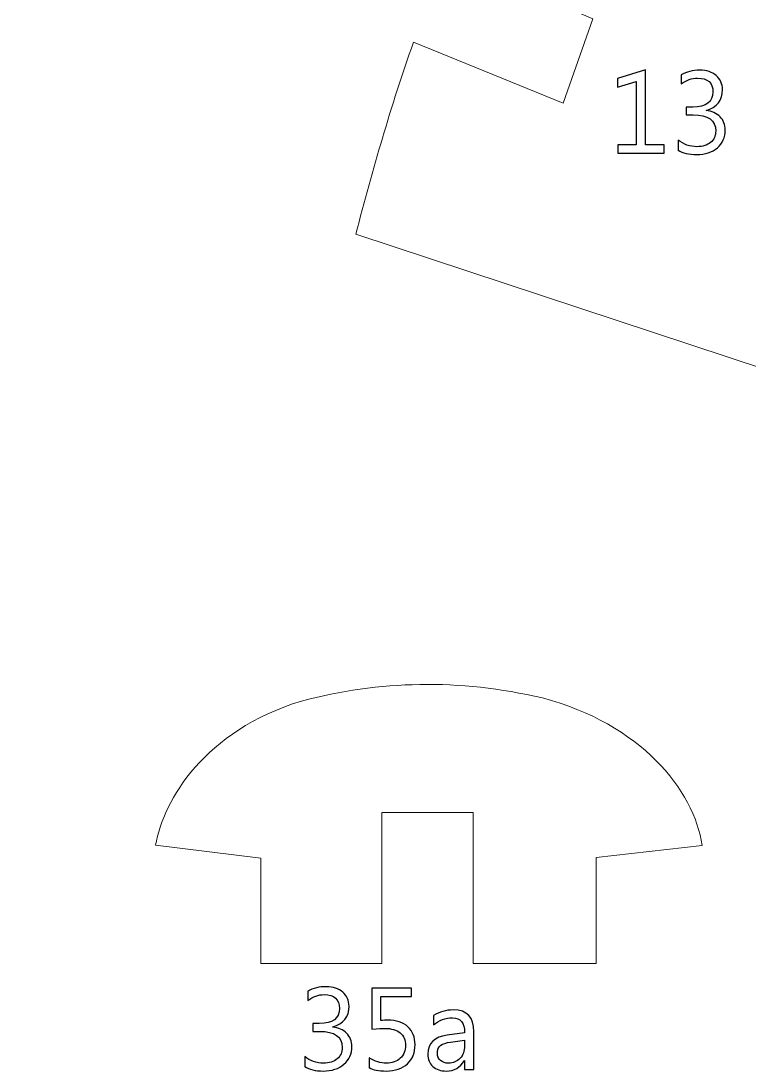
# Model space of a CAD drawing. Header units: centimetres. Extents: x -19.4 to 19.9, y -26.5 to 22.7.
# Drawn here: x -11.303 to -8.657, y -16.889 to -13.073 of the extents above; entities that cross this region are included whole.
import ezdxf

# ---------------------------------------------------------------- set-up
doc = ezdxf.new("R2010")
doc.units = ezdxf.units.CM
doc.header["$MEASUREMENT"] = 0
doc.layers.add('Camada 1', color=7, linetype='Continuous')

msp = doc.modelspace()

# ---------------------------------------------------------------- linework, layer by layer
at = {"layer": 'Camada 1', "color": 7, "lineweight": 9}
for points, knots in [([(-6.76683, -11.38278), (-6.74871, -11.4697), (-6.72295, -11.52728), (-6.67687, -11.64164), (-6.67687, -11.64164), (-6.57445, -11.94024), (-6.51593, -12.1125), (-6.83295, -12.22936), (-6.83295, -12.22936), (-6.99585, -12.2767), (-7.13297, -12.32834), (-7.24879, -12.38358), (-7.24879, -12.38358), (-7.82757, -12.62274), (-7.85527, -13.48484), (-7.63347, -14.06444), (-7.63347, -14.06444), (-7.47421, -14.32374), (-7.70117, -14.63668), (-7.91789, -14.5641), (-7.91789, -14.5641), (-7.91789, -14.5641), (-10.08633, -13.84716), (-10.08633, -13.84716), (-10.08633, -13.84716), (-10.02393, -13.61204), (-9.96019, -13.38448), (-9.87633, -13.1494), (-9.87633, -13.1494), (-9.87633, -13.1494), (-9.33239, -13.37182), (-9.33239, -13.37182), (-9.33239, -13.37182), (-9.33239, -13.37182), (-9.22481, -13.0654), (-9.22481, -13.0654), (-9.22481, -13.0654), (-9.22481, -13.0654), (-9.76633, -12.83164), (-9.76633, -12.83164), (-9.76633, -12.83164), (-9.64873, -12.57712), (-9.54787, -12.33492), (-9.41765, -12.09314), (-9.41765, -12.09314), (-9.41765, -12.09314), (-8.85809, -12.40204), (-8.85809, -12.40204), (-8.85809, -12.40204), (-8.85809, -12.40204), (-8.69055, -12.12446), (-8.69055, -12.12446), (-8.69055, -12.12446), (-8.69055, -12.12446), (-9.24659, -11.80396), (-9.24659, -11.80396), (-9.24659, -11.80396), (-9.11901, -11.58828), (-8.99819, -11.4043), (-8.86359, -11.20852), (-8.86359, -11.20852), (-8.86359, -11.20852), (-8.34777, -11.54894), (-8.34777, -11.54894), (-8.34777, -11.54894), (-8.34777, -11.54894), (-8.17145, -11.28124), (-8.17145, -11.28124), (-8.17145, -11.28124), (-8.17145, -11.28124), (-8.65591, -10.9527), (-8.65591, -10.9527), (-8.65591, -10.9527), (-8.51197, -10.75264), (-8.37829, -10.5387), (-8.24583, -10.334), (-8.24583, -10.334), (-8.24583, -10.334), (-7.71707, -10.65832), (-7.71707, -10.65832), (-7.71707, -10.65832), (-7.71707, -10.65832), (-7.57381, -10.37686), (-7.57381, -10.37686), (-7.57381, -10.37686), (-7.57381, -10.37686), (-8.09615, -10.03456), (-8.09615, -10.03456), (-8.09615, -10.03456), (-7.59241, -9.0435), (-8.27941, -8.2905), (-9.04069, -8.12904), (-9.04069, -8.12904), (-10.66691, -7.8021), (-12.06541, -7.94906), (-13.56203, -8.7614), (-13.56203, -8.7614), (-14.57819, -9.28674), (-15.58061, -9.91446), (-16.57491, -10.54602), (-16.57491, -10.54602), (-17.18455, -10.87594), (-17.60471, -11.19962), (-18.30145, -11.43736), (-18.30145, -11.43736), (-18.51791, -11.50392), (-18.64075, -11.5434), (-18.72211, -11.50068), (-18.72211, -11.50068), (-19.04599, -10.97724), (-19.24217, -10.20448), (-19.20103, -8.4666), (-19.20103, -8.4666), (-19.09115, -6.9704), (-18.98011, -6.23318), (-18.64917, -5.71282), (-18.64917, -5.71282), (-18.12843, -5.41954), (-16.42983, -5.4732), (-14.17279, -5.69644), (-14.17279, -5.69644), (-12.59713, -5.8132), (-10.94901, -6.11576), (-9.20945, -6.08744), (-9.20945, -6.08744), (-8.42445, -6.06216), (-7.82795, -5.0482), (-7.06097, -3.88938), (-7.06097, -3.88938), (-6.64491, -3.95778), (-6.30525, -3.89046), (-6.08249, -3.7006), (-6.08249, -3.7006), (-5.86699, -3.49026), (-5.74617, -3.24138), (-5.75059, -2.94712), (-5.75059, -2.94712), (-5.75149, -2.86314), (-5.69279, -2.8323), (-5.59957, -2.86608), (-5.59957, -2.86608), (-4.47221, -3.0973), (-3.40305, -3.22804), (-2.41895, -3.22062), (-2.41895, -3.22062), (-2.41895, -3.22062), (-1.77003, -3.23234), (-1.77003, -3.23234), (-1.77003, -3.23234), (-0.87447, -3.24906), (-0.32399, -3.41642), (-0.18121, -3.97342), (-0.18121, -3.97342), (-0.14813, -4.13554), (-0.15543, -5.22904), (-0.15387, -5.43948), (-0.15387, -5.43948), (-0.15387, -5.43948), (-0.15743, -7.64222), (-0.15743, -7.64222), (-0.15743, -7.64222), (-0.15743, -7.64222), (-2.20267, -7.645), (-2.20267, -7.645), (-2.20267, -7.645), (-2.20267, -7.645), (-2.19953, -7.97034), (-2.19953, -7.97034), (-2.19953, -7.97034), (-2.19953, -7.97034), (-0.15701, -7.97596), (-0.15701, -7.97596), (-0.15701, -7.97596), (-0.15701, -7.97596), (-0.16645, -10.71776), (-0.16645, -10.71776), (-0.16645, -10.71776), (-0.16645, -10.71776), (-0.75615, -10.77694), (-0.75615, -10.77694), (-0.75615, -10.77694), (-0.75615, -10.77694), (-1.04291, -9.16998), (-1.04291, -9.16998), (-1.04291, -9.16998), (-1.04291, -9.16998), (-2.87295, -9.44022), (-2.87295, -9.44022), (-2.87295, -9.44022), (-2.87295, -9.44022), (-2.57195, -10.98864), (-2.57195, -10.98864), (-2.57195, -10.98864), (-2.57195, -10.98864), (-3.53409, -11.08754), (-3.53409, -11.08754), (-3.53409, -11.08754), (-3.53855, -10.7036), (-3.58297, -10.33826), (-3.67875, -10.00016), (-3.67875, -10.00016), (-3.80783, -9.55308), (-3.96665, -9.2158), (-4.20319, -9.13908), (-4.20319, -9.13908), (-4.20319, -9.13908), (-6.13297, -9.13932), (-6.13297, -9.13932), (-6.13297, -9.13932), (-6.27051, -9.14652), (-6.33229, -9.3669), (-6.28679, -9.711), (-6.28679, -9.711), (-6.25047, -10.08376), (-5.99101, -10.392), (-5.85165, -10.7826), (-5.85165, -10.7826), (-5.75939, -11.04118), (-5.78273, -11.09112), (-5.98721, -11.08974), (-5.98721, -11.08974), (-5.98721, -11.08974), (-6.62533, -11.08666), (-6.62533, -11.08666), (-6.62533, -11.08666), (-6.71087, -11.11392), (-6.78947, -11.22472), (-6.76683, -11.38278)], [0, 0, 0, 0, 0.0172414, 0.0172414, 0.0172414, 0.0172414, 0.0344828, 0.0344828, 0.0344828, 0.0344828, 0.0517241, 0.0517241, 0.0517241, 0.0517241, 0.0689655, 0.0689655, 0.0689655, 0.0689655, 0.0862069, 0.0862069, 0.0862069, 0.0862069, 0.1034483, 0.1034483, 0.1034483, 0.1034483, 0.1206897, 0.1206897, 0.1206897, 0.1206897, 0.137931, 0.137931, 0.137931, 0.137931, 0.1551724, 0.1551724, 0.1551724, 0.1551724, 0.1724138, 0.1724138, 0.1724138, 0.1724138, 0.1896552, 0.1896552, 0.1896552, 0.1896552, 0.2068966, 0.2068966, 0.2068966, 0.2068966, 0.2241379, 0.2241379, 0.2241379, 0.2241379, 0.2413793, 0.2413793, 0.2413793, 0.2413793, 0.2586207, 0.2586207, 0.2586207, 0.2586207, 0.2758621, 0.2758621, 0.2758621, 0.2758621, 0.2931034, 0.2931034, 0.2931034, 0.2931034, 0.3103448, 0.3103448, 0.3103448, 0.3103448, 0.3275862, 0.3275862, 0.3275862, 0.3275862, 0.3448276, 0.3448276, 0.3448276, 0.3448276, 0.362069, 0.362069, 0.362069, 0.362069, 0.3793103, 0.3793103, 0.3793103, 0.3793103, 0.3965517, 0.3965517, 0.3965517, 0.3965517, 0.4137931, 0.4137931, 0.4137931, 0.4137931, 0.4310345, 0.4310345, 0.4310345, 0.4310345, 0.4482759, 0.4482759, 0.4482759, 0.4482759, 0.4655172, 0.4655172, 0.4655172, 0.4655172, 0.4827586, 0.4827586, 0.4827586, 0.4827586, 0.5, 0.5, 0.5, 0.5, 0.5172414, 0.5172414, 0.5172414, 0.5172414, 0.5344828, 0.5344828, 0.5344828, 0.5344828, 0.5517241, 0.5517241, 0.5517241, 0.5517241, 0.5689655, 0.5689655, 0.5689655, 0.5689655, 0.5862069, 0.5862069, 0.5862069, 0.5862069, 0.6034483, 0.6034483, 0.6034483, 0.6034483, 0.6206897, 0.6206897, 0.6206897, 0.6206897, 0.637931, 0.637931, 0.637931, 0.637931, 0.6551724, 0.6551724, 0.6551724, 0.6551724, 0.6724138, 0.6724138, 0.6724138, 0.6724138, 0.6896552, 0.6896552, 0.6896552, 0.6896552, 0.7068966, 0.7068966, 0.7068966, 0.7068966, 0.7241379, 0.7241379, 0.7241379, 0.7241379, 0.7413793, 0.7413793, 0.7413793, 0.7413793, 0.7586207, 0.7586207, 0.7586207, 0.7586207, 0.7758621, 0.7758621, 0.7758621, 0.7758621, 0.7931034, 0.7931034, 0.7931034, 0.7931034, 0.8103448, 0.8103448, 0.8103448, 0.8103448, 0.8275862, 0.8275862, 0.8275862, 0.8275862, 0.8448276, 0.8448276, 0.8448276, 0.8448276, 0.862069, 0.862069, 0.862069, 0.862069, 0.8793103, 0.8793103, 0.8793103, 0.8793103, 0.8965517, 0.8965517, 0.8965517, 0.8965517, 0.9137931, 0.9137931, 0.9137931, 0.9137931, 0.9310345, 0.9310345, 0.9310345, 0.9310345, 0.9482759, 0.9482759, 0.9482759, 0.9482759, 0.9655172, 0.9655172, 0.9655172, 0.9655172, 1, 1, 1, 1]), ([(-9.99183, -15.94948), (-9.99183, -15.94948), (-9.65939, -15.94948), (-9.65939, -15.94948), (-9.65939, -15.94948), (-9.65939, -15.94948), (-9.65961, -16.4989), (-9.65961, -16.4989), (-9.65961, -16.4989), (-9.65961, -16.4989), (-9.2129, -16.49878), (-9.2129, -16.49878), (-9.2129, -16.49878), (-9.2129, -16.49878), (-9.2126, -16.11337), (-9.2126, -16.11337), (-9.2126, -16.11337), (-9.2126, -16.11337), (-8.82779, -16.06985), (-8.82779, -16.06985), (-8.82779, -16.06985), (-8.85568, -15.86717), (-9.05256, -15.62686), (-9.40807, -15.53335), (-9.40807, -15.53335), (-9.71154, -15.46249), (-10.00086, -15.47027), (-10.28328, -15.5447), (-10.28328, -15.5447), (-10.63735, -15.65344), (-10.78367, -15.90289), (-10.81379, -16.06833), (-10.81379, -16.06833), (-10.81379, -16.06833), (-10.43137, -16.11547), (-10.43137, -16.11547), (-10.43137, -16.11547), (-10.43137, -16.11547), (-10.43131, -16.49812), (-10.43131, -16.49812), (-10.43131, -16.49812), (-10.43131, -16.49812), (-9.99179, -16.49886), (-9.99179, -16.49886), (-9.99179, -16.49886), (-9.99179, -16.49886), (-9.99183, -15.94948), (-9.99183, -15.94948)], [0, 0, 0, 0, 0.0769231, 0.0769231, 0.0769231, 0.0769231, 0.1538462, 0.1538462, 0.1538462, 0.1538462, 0.2307692, 0.2307692, 0.2307692, 0.2307692, 0.3076923, 0.3076923, 0.3076923, 0.3076923, 0.3846154, 0.3846154, 0.3846154, 0.3846154, 0.4615385, 0.4615385, 0.4615385, 0.4615385, 0.5384615, 0.5384615, 0.5384615, 0.5384615, 0.6153846, 0.6153846, 0.6153846, 0.6153846, 0.6923077, 0.6923077, 0.6923077, 0.6923077, 0.7692308, 0.7692308, 0.7692308, 0.7692308, 0.8461538, 0.8461538, 0.8461538, 0.8461538, 1, 1, 1, 1])]:
    msp.add_open_spline(points, degree=3, knots=knots, dxfattribs=at)
at = {"layer": 'Camada 1', "color": 7}
for points, knots in [([(-8.96592, -13.5532), (-8.96592, -13.5532), (-9.13356, -13.5532), (-9.13356, -13.5532), (-9.13356, -13.5532), (-9.13356, -13.5532), (-9.13356, -13.52357), (-9.13356, -13.52357), (-9.13356, -13.52357), (-9.13356, -13.52357), (-9.06668, -13.52357), (-9.06668, -13.52357), (-9.06668, -13.52357), (-9.06668, -13.52357), (-9.06668, -13.29313), (-9.06668, -13.29313), (-9.06668, -13.29313), (-9.06668, -13.29313), (-9.13526, -13.31359), (-9.13526, -13.31359), (-9.13526, -13.31359), (-9.13526, -13.31359), (-9.13526, -13.28142), (-9.13526, -13.28142), (-9.13526, -13.28142), (-9.13526, -13.28142), (-9.03281, -13.25009), (-9.03281, -13.25009), (-9.03281, -13.25009), (-9.03281, -13.25009), (-9.03281, -13.52357), (-9.03281, -13.52357), (-9.03281, -13.52357), (-9.03281, -13.52357), (-8.96592, -13.52357), (-8.96592, -13.52357), (-8.96592, -13.52357), (-8.96592, -13.52357), (-8.96592, -13.5532), (-8.96592, -13.5532)], [0, 0, 0, 0, 0.0909091, 0.0909091, 0.0909091, 0.0909091, 0.1818182, 0.1818182, 0.1818182, 0.1818182, 0.2727273, 0.2727273, 0.2727273, 0.2727273, 0.3636364, 0.3636364, 0.3636364, 0.3636364, 0.4545455, 0.4545455, 0.4545455, 0.4545455, 0.5454545, 0.5454545, 0.5454545, 0.5454545, 0.6363636, 0.6363636, 0.6363636, 0.6363636, 0.7272727, 0.7272727, 0.7272727, 0.7272727, 0.8181818, 0.8181818, 0.8181818, 0.8181818, 1, 1, 1, 1]), ([(-8.9147, -13.54219), (-8.9147, -13.54219), (-8.9147, -13.50579), (-8.9147, -13.50579), (-8.9147, -13.50579), (-8.89445, -13.52187), (-8.87152, -13.52992), (-8.84604, -13.52992), (-8.84604, -13.52992), (-8.8253, -13.52992), (-8.80879, -13.52477), (-8.79644, -13.51439), (-8.79644, -13.51439), (-8.7841, -13.50402), (-8.77796, -13.49005), (-8.77796, -13.47255), (-8.77796, -13.47255), (-8.77796, -13.43375), (-8.80547, -13.41434), (-8.86044, -13.41434), (-8.86044, -13.41434), (-8.86044, -13.41434), (-8.88506, -13.41434), (-8.88506, -13.41434), (-8.88506, -13.41434), (-8.88506, -13.41434), (-8.88506, -13.38556), (-8.88506, -13.38556), (-8.88506, -13.38556), (-8.88506, -13.38556), (-8.86164, -13.38556), (-8.86164, -13.38556), (-8.86164, -13.38556), (-8.8126, -13.38556), (-8.78812, -13.36735), (-8.78812, -13.33102), (-8.78812, -13.33102), (-8.78812, -13.29736), (-8.80682, -13.28057), (-8.84421, -13.28057), (-8.84421, -13.28057), (-8.86509, -13.28057), (-8.88478, -13.28762), (-8.90327, -13.30174), (-8.90327, -13.30174), (-8.90327, -13.30174), (-8.90327, -13.26872), (-8.90327, -13.26872), (-8.90327, -13.26872), (-8.88422, -13.25743), (-8.86171, -13.25178), (-8.83581, -13.25178), (-8.83581, -13.25178), (-8.81084, -13.25178), (-8.79087, -13.25841), (-8.77584, -13.27161), (-8.77584, -13.27161), (-8.76088, -13.28487), (-8.7534, -13.30181), (-8.7534, -13.32248), (-8.7534, -13.32248), (-8.7534, -13.3615), (-8.77323, -13.38662), (-8.81295, -13.39776), (-8.81295, -13.39776), (-8.81295, -13.39776), (-8.81295, -13.39861), (-8.81295, -13.39861), (-8.81295, -13.39861), (-8.79165, -13.40066), (-8.77471, -13.40814), (-8.76215, -13.42105), (-8.76215, -13.42105), (-8.74952, -13.43396), (-8.74324, -13.45005), (-8.74324, -13.46931), (-8.74324, -13.46931), (-8.74324, -13.49598), (-8.75277, -13.51743), (-8.77189, -13.5338), (-8.77189, -13.5338), (-8.79101, -13.5501), (-8.8162, -13.55828), (-8.84746, -13.55828), (-8.84746, -13.55828), (-8.87561, -13.55828), (-8.89804, -13.55292), (-8.9147, -13.54219)], [0, 0, 0, 0, 0.0434783, 0.0434783, 0.0434783, 0.0434783, 0.0869565, 0.0869565, 0.0869565, 0.0869565, 0.1304348, 0.1304348, 0.1304348, 0.1304348, 0.173913, 0.173913, 0.173913, 0.173913, 0.2173913, 0.2173913, 0.2173913, 0.2173913, 0.2608696, 0.2608696, 0.2608696, 0.2608696, 0.3043478, 0.3043478, 0.3043478, 0.3043478, 0.3478261, 0.3478261, 0.3478261, 0.3478261, 0.3913043, 0.3913043, 0.3913043, 0.3913043, 0.4347826, 0.4347826, 0.4347826, 0.4347826, 0.4782609, 0.4782609, 0.4782609, 0.4782609, 0.5217391, 0.5217391, 0.5217391, 0.5217391, 0.5652174, 0.5652174, 0.5652174, 0.5652174, 0.6086957, 0.6086957, 0.6086957, 0.6086957, 0.6521739, 0.6521739, 0.6521739, 0.6521739, 0.6956522, 0.6956522, 0.6956522, 0.6956522, 0.7391304, 0.7391304, 0.7391304, 0.7391304, 0.7826087, 0.7826087, 0.7826087, 0.7826087, 0.826087, 0.826087, 0.826087, 0.826087, 0.8695652, 0.8695652, 0.8695652, 0.8695652, 0.9130435, 0.9130435, 0.9130435, 0.9130435, 1, 1, 1, 1]), ([(-10.27208, -16.87333), (-10.27208, -16.87333), (-10.27208, -16.83693), (-10.27208, -16.83693), (-10.27208, -16.83693), (-10.25183, -16.85301), (-10.2289, -16.86106), (-10.20342, -16.86106), (-10.20342, -16.86106), (-10.18268, -16.86106), (-10.16617, -16.85591), (-10.15382, -16.84553), (-10.15382, -16.84553), (-10.14148, -16.83516), (-10.13534, -16.82119), (-10.13534, -16.80369), (-10.13534, -16.80369), (-10.13534, -16.76489), (-10.16285, -16.74548), (-10.21782, -16.74548), (-10.21782, -16.74548), (-10.21782, -16.74548), (-10.24244, -16.74548), (-10.24244, -16.74548), (-10.24244, -16.74548), (-10.24244, -16.74548), (-10.24244, -16.7167), (-10.24244, -16.7167), (-10.24244, -16.7167), (-10.24244, -16.7167), (-10.21902, -16.7167), (-10.21902, -16.7167), (-10.21902, -16.7167), (-10.16998, -16.7167), (-10.1455, -16.69849), (-10.1455, -16.66216), (-10.1455, -16.66216), (-10.1455, -16.6285), (-10.1642, -16.61171), (-10.20159, -16.61171), (-10.20159, -16.61171), (-10.22247, -16.61171), (-10.24216, -16.61876), (-10.26065, -16.63288), (-10.26065, -16.63288), (-10.26065, -16.63288), (-10.26065, -16.59986), (-10.26065, -16.59986), (-10.26065, -16.59986), (-10.2416, -16.58857), (-10.21909, -16.58292), (-10.19319, -16.58292), (-10.19319, -16.58292), (-10.16822, -16.58292), (-10.14825, -16.58955), (-10.13322, -16.60275), (-10.13322, -16.60275), (-10.11826, -16.61601), (-10.11078, -16.63295), (-10.11078, -16.65362), (-10.11078, -16.65362), (-10.11078, -16.69264), (-10.13061, -16.71776), (-10.17033, -16.7289), (-10.17033, -16.7289), (-10.17033, -16.7289), (-10.17033, -16.72975), (-10.17033, -16.72975), (-10.17033, -16.72975), (-10.14903, -16.7318), (-10.13209, -16.73928), (-10.11953, -16.75219), (-10.11953, -16.75219), (-10.1069, -16.7651), (-10.10062, -16.78119), (-10.10062, -16.80045), (-10.10062, -16.80045), (-10.10062, -16.82712), (-10.11015, -16.84857), (-10.12927, -16.86494), (-10.12927, -16.86494), (-10.14839, -16.88124), (-10.17358, -16.88942), (-10.20484, -16.88942), (-10.20484, -16.88942), (-10.23299, -16.88942), (-10.25542, -16.88406), (-10.27208, -16.87333)], [0, 0, 0, 0, 0.0434783, 0.0434783, 0.0434783, 0.0434783, 0.0869565, 0.0869565, 0.0869565, 0.0869565, 0.1304348, 0.1304348, 0.1304348, 0.1304348, 0.173913, 0.173913, 0.173913, 0.173913, 0.2173913, 0.2173913, 0.2173913, 0.2173913, 0.2608696, 0.2608696, 0.2608696, 0.2608696, 0.3043478, 0.3043478, 0.3043478, 0.3043478, 0.3478261, 0.3478261, 0.3478261, 0.3478261, 0.3913043, 0.3913043, 0.3913043, 0.3913043, 0.4347826, 0.4347826, 0.4347826, 0.4347826, 0.4782609, 0.4782609, 0.4782609, 0.4782609, 0.5217391, 0.5217391, 0.5217391, 0.5217391, 0.5652174, 0.5652174, 0.5652174, 0.5652174, 0.6086957, 0.6086957, 0.6086957, 0.6086957, 0.6521739, 0.6521739, 0.6521739, 0.6521739, 0.6956522, 0.6956522, 0.6956522, 0.6956522, 0.7391304, 0.7391304, 0.7391304, 0.7391304, 0.7826087, 0.7826087, 0.7826087, 0.7826087, 0.826087, 0.826087, 0.826087, 0.826087, 0.8695652, 0.8695652, 0.8695652, 0.8695652, 0.9130435, 0.9130435, 0.9130435, 0.9130435, 1, 1, 1, 1]), ([(-10.03712, -16.87714), (-10.03712, -16.87714), (-10.03712, -16.84116), (-10.03712, -16.84116), (-10.03712, -16.84116), (-10.01687, -16.85442), (-9.99627, -16.86106), (-9.97532, -16.86106), (-9.97532, -16.86106), (-9.95436, -16.86106), (-9.9375, -16.85513), (-9.92466, -16.84328), (-9.92466, -16.84328), (-9.91188, -16.83149), (-9.90546, -16.81576), (-9.90546, -16.79621), (-9.90546, -16.79621), (-9.90546, -16.77681), (-9.91203, -16.76164), (-9.92508, -16.75078), (-9.92508, -16.75078), (-9.9382, -16.73991), (-9.9569, -16.73448), (-9.98131, -16.73448), (-9.98131, -16.73448), (-9.98957, -16.73448), (-10.00509, -16.73532), (-10.02781, -16.73695), (-10.02781, -16.73695), (-10.02781, -16.73695), (-10.02781, -16.588), (-10.02781, -16.588), (-10.02781, -16.588), (-10.02781, -16.588), (-9.8843, -16.588), (-9.8843, -16.588), (-9.8843, -16.588), (-9.8843, -16.588), (-9.8843, -16.61848), (-9.8843, -16.61848), (-9.8843, -16.61848), (-9.8843, -16.61848), (-9.99564, -16.61848), (-9.99564, -16.61848), (-9.99564, -16.61848), (-9.99564, -16.61848), (-9.99564, -16.70569), (-9.99564, -16.70569), (-9.99564, -16.70569), (-9.98653, -16.70513), (-9.97814, -16.70484), (-9.97038, -16.70484), (-9.97038, -16.70484), (-9.9387, -16.70484), (-9.91414, -16.71282), (-9.89679, -16.72869), (-9.89679, -16.72869), (-9.87943, -16.74457), (-9.87075, -16.76637), (-9.87075, -16.79403), (-9.87075, -16.79403), (-9.87075, -16.82267), (-9.88006, -16.84575), (-9.89876, -16.86317), (-9.89876, -16.86317), (-9.91746, -16.88067), (-9.94314, -16.88942), (-9.97567, -16.88942), (-9.97567, -16.88942), (-10.00311, -16.88942), (-10.02358, -16.88533), (-10.03712, -16.87714)], [0, 0, 0, 0, 0.0526316, 0.0526316, 0.0526316, 0.0526316, 0.1052632, 0.1052632, 0.1052632, 0.1052632, 0.1578947, 0.1578947, 0.1578947, 0.1578947, 0.2105263, 0.2105263, 0.2105263, 0.2105263, 0.2631579, 0.2631579, 0.2631579, 0.2631579, 0.3157895, 0.3157895, 0.3157895, 0.3157895, 0.3684211, 0.3684211, 0.3684211, 0.3684211, 0.4210526, 0.4210526, 0.4210526, 0.4210526, 0.4736842, 0.4736842, 0.4736842, 0.4736842, 0.5263158, 0.5263158, 0.5263158, 0.5263158, 0.5789474, 0.5789474, 0.5789474, 0.5789474, 0.6315789, 0.6315789, 0.6315789, 0.6315789, 0.6842105, 0.6842105, 0.6842105, 0.6842105, 0.7368421, 0.7368421, 0.7368421, 0.7368421, 0.7894737, 0.7894737, 0.7894737, 0.7894737, 0.8421053, 0.8421053, 0.8421053, 0.8421053, 0.8947368, 0.8947368, 0.8947368, 0.8947368, 1, 1, 1, 1]), ([(-9.65696, -16.88434), (-9.65696, -16.88434), (-9.69083, -16.88434), (-9.69083, -16.88434), (-9.69083, -16.88434), (-9.69083, -16.88434), (-9.69083, -16.85125), (-9.69083, -16.85125), (-9.69083, -16.85125), (-9.69083, -16.85125), (-9.69168, -16.85125), (-9.69168, -16.85125), (-9.69168, -16.85125), (-9.70642, -16.87672), (-9.72808, -16.88942), (-9.7568, -16.88942), (-9.7568, -16.88942), (-9.7779, -16.88942), (-9.79441, -16.88385), (-9.80633, -16.87263), (-9.80633, -16.87263), (-9.81826, -16.86148), (-9.82418, -16.84666), (-9.82418, -16.82818), (-9.82418, -16.82818), (-9.82418, -16.78859), (-9.8009, -16.76552), (-9.75433, -16.75903), (-9.75433, -16.75903), (-9.75433, -16.75903), (-9.69083, -16.75014), (-9.69083, -16.75014), (-9.69083, -16.75014), (-9.69083, -16.71402), (-9.70537, -16.69595), (-9.73443, -16.69595), (-9.73443, -16.69595), (-9.75991, -16.69595), (-9.78291, -16.7047), (-9.80344, -16.7222), (-9.80344, -16.7222), (-9.80344, -16.7222), (-9.80344, -16.68749), (-9.80344, -16.68749), (-9.80344, -16.68749), (-9.78263, -16.67422), (-9.75871, -16.66759), (-9.73154, -16.66759), (-9.73154, -16.66759), (-9.6818, -16.66759), (-9.65696, -16.69391), (-9.65696, -16.74661), (-9.65696, -16.74661), (-9.65696, -16.74661), (-9.65696, -16.88434), (-9.65696, -16.88434)], [0, 0, 0, 0, 0.0666667, 0.0666667, 0.0666667, 0.0666667, 0.1333333, 0.1333333, 0.1333333, 0.1333333, 0.2, 0.2, 0.2, 0.2, 0.2666667, 0.2666667, 0.2666667, 0.2666667, 0.3333333, 0.3333333, 0.3333333, 0.3333333, 0.4, 0.4, 0.4, 0.4, 0.4666667, 0.4666667, 0.4666667, 0.4666667, 0.5333333, 0.5333333, 0.5333333, 0.5333333, 0.6, 0.6, 0.6, 0.6, 0.6666667, 0.6666667, 0.6666667, 0.6666667, 0.7333333, 0.7333333, 0.7333333, 0.7333333, 0.8, 0.8, 0.8, 0.8, 0.8666667, 0.8666667, 0.8666667, 0.8666667, 1, 1, 1, 1]), ([(-9.69083, -16.77723), (-9.69083, -16.77723), (-9.74191, -16.78429), (-9.74191, -16.78429), (-9.74191, -16.78429), (-9.75765, -16.78648), (-9.7695, -16.79043), (-9.77747, -16.796), (-9.77747, -16.796), (-9.78545, -16.80165), (-9.78947, -16.81153), (-9.78947, -16.82578), (-9.78947, -16.82578), (-9.78947, -16.83615), (-9.7858, -16.84462), (-9.77839, -16.85118), (-9.77839, -16.85118), (-9.77105, -16.85774), (-9.76118, -16.86106), (-9.74897, -16.86106), (-9.74897, -16.86106), (-9.73211, -16.86106), (-9.71821, -16.85513), (-9.70727, -16.84335), (-9.70727, -16.84335), (-9.69633, -16.83149), (-9.69083, -16.81654), (-9.69083, -16.7984), (-9.69083, -16.7984), (-9.69083, -16.7984), (-9.69083, -16.77723), (-9.69083, -16.77723)], [0, 0, 0, 0, 0.1111111, 0.1111111, 0.1111111, 0.1111111, 0.2222222, 0.2222222, 0.2222222, 0.2222222, 0.3333333, 0.3333333, 0.3333333, 0.3333333, 0.4444444, 0.4444444, 0.4444444, 0.4444444, 0.5555556, 0.5555556, 0.5555556, 0.5555556, 0.6666667, 0.6666667, 0.6666667, 0.6666667, 0.7777778, 0.7777778, 0.7777778, 0.7777778, 1, 1, 1, 1])]:
    msp.add_open_spline(points, degree=3, knots=knots, dxfattribs=at)
at = {"layer": 'Camada 1', "color": 250, "lineweight": 9}
for points, knots in [([(-8.96592, -13.5532), (-8.96592, -13.5532), (-9.13356, -13.5532), (-9.13356, -13.5532), (-9.13356, -13.5532), (-9.13356, -13.5532), (-9.13356, -13.52357), (-9.13356, -13.52357), (-9.13356, -13.52357), (-9.13356, -13.52357), (-9.06668, -13.52357), (-9.06668, -13.52357), (-9.06668, -13.52357), (-9.06668, -13.52357), (-9.06668, -13.29313), (-9.06668, -13.29313), (-9.06668, -13.29313), (-9.06668, -13.29313), (-9.13526, -13.31359), (-9.13526, -13.31359), (-9.13526, -13.31359), (-9.13526, -13.31359), (-9.13526, -13.28142), (-9.13526, -13.28142), (-9.13526, -13.28142), (-9.13526, -13.28142), (-9.03281, -13.25009), (-9.03281, -13.25009), (-9.03281, -13.25009), (-9.03281, -13.25009), (-9.03281, -13.52357), (-9.03281, -13.52357), (-9.03281, -13.52357), (-9.03281, -13.52357), (-8.96592, -13.52357), (-8.96592, -13.52357), (-8.96592, -13.52357), (-8.96592, -13.52357), (-8.96592, -13.5532), (-8.96592, -13.5532)], [0, 0, 0, 0, 0.0909091, 0.0909091, 0.0909091, 0.0909091, 0.1818182, 0.1818182, 0.1818182, 0.1818182, 0.2727273, 0.2727273, 0.2727273, 0.2727273, 0.3636364, 0.3636364, 0.3636364, 0.3636364, 0.4545455, 0.4545455, 0.4545455, 0.4545455, 0.5454545, 0.5454545, 0.5454545, 0.5454545, 0.6363636, 0.6363636, 0.6363636, 0.6363636, 0.7272727, 0.7272727, 0.7272727, 0.7272727, 0.8181818, 0.8181818, 0.8181818, 0.8181818, 1, 1, 1, 1]), ([(-8.9147, -13.54219), (-8.9147, -13.54219), (-8.9147, -13.50579), (-8.9147, -13.50579), (-8.9147, -13.50579), (-8.89445, -13.52187), (-8.87152, -13.52992), (-8.84604, -13.52992), (-8.84604, -13.52992), (-8.8253, -13.52992), (-8.80879, -13.52477), (-8.79644, -13.51439), (-8.79644, -13.51439), (-8.7841, -13.50402), (-8.77796, -13.49005), (-8.77796, -13.47255), (-8.77796, -13.47255), (-8.77796, -13.43375), (-8.80547, -13.41434), (-8.86044, -13.41434), (-8.86044, -13.41434), (-8.86044, -13.41434), (-8.88506, -13.41434), (-8.88506, -13.41434), (-8.88506, -13.41434), (-8.88506, -13.41434), (-8.88506, -13.38556), (-8.88506, -13.38556), (-8.88506, -13.38556), (-8.88506, -13.38556), (-8.86164, -13.38556), (-8.86164, -13.38556), (-8.86164, -13.38556), (-8.8126, -13.38556), (-8.78812, -13.36735), (-8.78812, -13.33102), (-8.78812, -13.33102), (-8.78812, -13.29736), (-8.80682, -13.28057), (-8.84421, -13.28057), (-8.84421, -13.28057), (-8.86509, -13.28057), (-8.88478, -13.28762), (-8.90327, -13.30174), (-8.90327, -13.30174), (-8.90327, -13.30174), (-8.90327, -13.26872), (-8.90327, -13.26872), (-8.90327, -13.26872), (-8.88422, -13.25743), (-8.86171, -13.25178), (-8.83581, -13.25178), (-8.83581, -13.25178), (-8.81084, -13.25178), (-8.79087, -13.25841), (-8.77584, -13.27161), (-8.77584, -13.27161), (-8.76088, -13.28487), (-8.7534, -13.30181), (-8.7534, -13.32248), (-8.7534, -13.32248), (-8.7534, -13.3615), (-8.77323, -13.38662), (-8.81295, -13.39776), (-8.81295, -13.39776), (-8.81295, -13.39776), (-8.81295, -13.39861), (-8.81295, -13.39861), (-8.81295, -13.39861), (-8.79165, -13.40066), (-8.77471, -13.40814), (-8.76215, -13.42105), (-8.76215, -13.42105), (-8.74952, -13.43396), (-8.74324, -13.45005), (-8.74324, -13.46931), (-8.74324, -13.46931), (-8.74324, -13.49598), (-8.75277, -13.51743), (-8.77189, -13.5338), (-8.77189, -13.5338), (-8.79101, -13.5501), (-8.8162, -13.55828), (-8.84746, -13.55828), (-8.84746, -13.55828), (-8.87561, -13.55828), (-8.89804, -13.55292), (-8.9147, -13.54219)], [0, 0, 0, 0, 0.0434783, 0.0434783, 0.0434783, 0.0434783, 0.0869565, 0.0869565, 0.0869565, 0.0869565, 0.1304348, 0.1304348, 0.1304348, 0.1304348, 0.173913, 0.173913, 0.173913, 0.173913, 0.2173913, 0.2173913, 0.2173913, 0.2173913, 0.2608696, 0.2608696, 0.2608696, 0.2608696, 0.3043478, 0.3043478, 0.3043478, 0.3043478, 0.3478261, 0.3478261, 0.3478261, 0.3478261, 0.3913043, 0.3913043, 0.3913043, 0.3913043, 0.4347826, 0.4347826, 0.4347826, 0.4347826, 0.4782609, 0.4782609, 0.4782609, 0.4782609, 0.5217391, 0.5217391, 0.5217391, 0.5217391, 0.5652174, 0.5652174, 0.5652174, 0.5652174, 0.6086957, 0.6086957, 0.6086957, 0.6086957, 0.6521739, 0.6521739, 0.6521739, 0.6521739, 0.6956522, 0.6956522, 0.6956522, 0.6956522, 0.7391304, 0.7391304, 0.7391304, 0.7391304, 0.7826087, 0.7826087, 0.7826087, 0.7826087, 0.826087, 0.826087, 0.826087, 0.826087, 0.8695652, 0.8695652, 0.8695652, 0.8695652, 0.9130435, 0.9130435, 0.9130435, 0.9130435, 1, 1, 1, 1]), ([(-10.27208, -16.87333), (-10.27208, -16.87333), (-10.27208, -16.83693), (-10.27208, -16.83693), (-10.27208, -16.83693), (-10.25183, -16.85301), (-10.2289, -16.86106), (-10.20342, -16.86106), (-10.20342, -16.86106), (-10.18268, -16.86106), (-10.16617, -16.85591), (-10.15382, -16.84553), (-10.15382, -16.84553), (-10.14148, -16.83516), (-10.13534, -16.82119), (-10.13534, -16.80369), (-10.13534, -16.80369), (-10.13534, -16.76489), (-10.16285, -16.74548), (-10.21782, -16.74548), (-10.21782, -16.74548), (-10.21782, -16.74548), (-10.24244, -16.74548), (-10.24244, -16.74548), (-10.24244, -16.74548), (-10.24244, -16.74548), (-10.24244, -16.7167), (-10.24244, -16.7167), (-10.24244, -16.7167), (-10.24244, -16.7167), (-10.21902, -16.7167), (-10.21902, -16.7167), (-10.21902, -16.7167), (-10.16998, -16.7167), (-10.1455, -16.69849), (-10.1455, -16.66216), (-10.1455, -16.66216), (-10.1455, -16.6285), (-10.1642, -16.61171), (-10.20159, -16.61171), (-10.20159, -16.61171), (-10.22247, -16.61171), (-10.24216, -16.61876), (-10.26065, -16.63288), (-10.26065, -16.63288), (-10.26065, -16.63288), (-10.26065, -16.59986), (-10.26065, -16.59986), (-10.26065, -16.59986), (-10.2416, -16.58857), (-10.21909, -16.58292), (-10.19319, -16.58292), (-10.19319, -16.58292), (-10.16822, -16.58292), (-10.14825, -16.58955), (-10.13322, -16.60275), (-10.13322, -16.60275), (-10.11826, -16.61601), (-10.11078, -16.63295), (-10.11078, -16.65362), (-10.11078, -16.65362), (-10.11078, -16.69264), (-10.13061, -16.71776), (-10.17033, -16.7289), (-10.17033, -16.7289), (-10.17033, -16.7289), (-10.17033, -16.72975), (-10.17033, -16.72975), (-10.17033, -16.72975), (-10.14903, -16.7318), (-10.13209, -16.73928), (-10.11953, -16.75219), (-10.11953, -16.75219), (-10.1069, -16.7651), (-10.10062, -16.78119), (-10.10062, -16.80045), (-10.10062, -16.80045), (-10.10062, -16.82712), (-10.11015, -16.84857), (-10.12927, -16.86494), (-10.12927, -16.86494), (-10.14839, -16.88124), (-10.17358, -16.88942), (-10.20484, -16.88942), (-10.20484, -16.88942), (-10.23299, -16.88942), (-10.25542, -16.88406), (-10.27208, -16.87333)], [0, 0, 0, 0, 0.0434783, 0.0434783, 0.0434783, 0.0434783, 0.0869565, 0.0869565, 0.0869565, 0.0869565, 0.1304348, 0.1304348, 0.1304348, 0.1304348, 0.173913, 0.173913, 0.173913, 0.173913, 0.2173913, 0.2173913, 0.2173913, 0.2173913, 0.2608696, 0.2608696, 0.2608696, 0.2608696, 0.3043478, 0.3043478, 0.3043478, 0.3043478, 0.3478261, 0.3478261, 0.3478261, 0.3478261, 0.3913043, 0.3913043, 0.3913043, 0.3913043, 0.4347826, 0.4347826, 0.4347826, 0.4347826, 0.4782609, 0.4782609, 0.4782609, 0.4782609, 0.5217391, 0.5217391, 0.5217391, 0.5217391, 0.5652174, 0.5652174, 0.5652174, 0.5652174, 0.6086957, 0.6086957, 0.6086957, 0.6086957, 0.6521739, 0.6521739, 0.6521739, 0.6521739, 0.6956522, 0.6956522, 0.6956522, 0.6956522, 0.7391304, 0.7391304, 0.7391304, 0.7391304, 0.7826087, 0.7826087, 0.7826087, 0.7826087, 0.826087, 0.826087, 0.826087, 0.826087, 0.8695652, 0.8695652, 0.8695652, 0.8695652, 0.9130435, 0.9130435, 0.9130435, 0.9130435, 1, 1, 1, 1]), ([(-10.03712, -16.87714), (-10.03712, -16.87714), (-10.03712, -16.84116), (-10.03712, -16.84116), (-10.03712, -16.84116), (-10.01687, -16.85442), (-9.99627, -16.86106), (-9.97532, -16.86106), (-9.97532, -16.86106), (-9.95436, -16.86106), (-9.9375, -16.85513), (-9.92466, -16.84328), (-9.92466, -16.84328), (-9.91188, -16.83149), (-9.90546, -16.81576), (-9.90546, -16.79621), (-9.90546, -16.79621), (-9.90546, -16.77681), (-9.91203, -16.76164), (-9.92508, -16.75078), (-9.92508, -16.75078), (-9.9382, -16.73991), (-9.9569, -16.73448), (-9.98131, -16.73448), (-9.98131, -16.73448), (-9.98957, -16.73448), (-10.00509, -16.73532), (-10.02781, -16.73695), (-10.02781, -16.73695), (-10.02781, -16.73695), (-10.02781, -16.588), (-10.02781, -16.588), (-10.02781, -16.588), (-10.02781, -16.588), (-9.8843, -16.588), (-9.8843, -16.588), (-9.8843, -16.588), (-9.8843, -16.588), (-9.8843, -16.61848), (-9.8843, -16.61848), (-9.8843, -16.61848), (-9.8843, -16.61848), (-9.99564, -16.61848), (-9.99564, -16.61848), (-9.99564, -16.61848), (-9.99564, -16.61848), (-9.99564, -16.70569), (-9.99564, -16.70569), (-9.99564, -16.70569), (-9.98653, -16.70513), (-9.97814, -16.70484), (-9.97038, -16.70484), (-9.97038, -16.70484), (-9.9387, -16.70484), (-9.91414, -16.71282), (-9.89679, -16.72869), (-9.89679, -16.72869), (-9.87943, -16.74457), (-9.87075, -16.76637), (-9.87075, -16.79403), (-9.87075, -16.79403), (-9.87075, -16.82267), (-9.88006, -16.84575), (-9.89876, -16.86317), (-9.89876, -16.86317), (-9.91746, -16.88067), (-9.94314, -16.88942), (-9.97567, -16.88942), (-9.97567, -16.88942), (-10.00311, -16.88942), (-10.02358, -16.88533), (-10.03712, -16.87714)], [0, 0, 0, 0, 0.0526316, 0.0526316, 0.0526316, 0.0526316, 0.1052632, 0.1052632, 0.1052632, 0.1052632, 0.1578947, 0.1578947, 0.1578947, 0.1578947, 0.2105263, 0.2105263, 0.2105263, 0.2105263, 0.2631579, 0.2631579, 0.2631579, 0.2631579, 0.3157895, 0.3157895, 0.3157895, 0.3157895, 0.3684211, 0.3684211, 0.3684211, 0.3684211, 0.4210526, 0.4210526, 0.4210526, 0.4210526, 0.4736842, 0.4736842, 0.4736842, 0.4736842, 0.5263158, 0.5263158, 0.5263158, 0.5263158, 0.5789474, 0.5789474, 0.5789474, 0.5789474, 0.6315789, 0.6315789, 0.6315789, 0.6315789, 0.6842105, 0.6842105, 0.6842105, 0.6842105, 0.7368421, 0.7368421, 0.7368421, 0.7368421, 0.7894737, 0.7894737, 0.7894737, 0.7894737, 0.8421053, 0.8421053, 0.8421053, 0.8421053, 0.8947368, 0.8947368, 0.8947368, 0.8947368, 1, 1, 1, 1]), ([(-9.65696, -16.88434), (-9.65696, -16.88434), (-9.69083, -16.88434), (-9.69083, -16.88434), (-9.69083, -16.88434), (-9.69083, -16.88434), (-9.69083, -16.85125), (-9.69083, -16.85125), (-9.69083, -16.85125), (-9.69083, -16.85125), (-9.69168, -16.85125), (-9.69168, -16.85125), (-9.69168, -16.85125), (-9.70642, -16.87672), (-9.72808, -16.88942), (-9.7568, -16.88942), (-9.7568, -16.88942), (-9.7779, -16.88942), (-9.79441, -16.88385), (-9.80633, -16.87263), (-9.80633, -16.87263), (-9.81826, -16.86148), (-9.82418, -16.84666), (-9.82418, -16.82818), (-9.82418, -16.82818), (-9.82418, -16.78859), (-9.8009, -16.76552), (-9.75433, -16.75903), (-9.75433, -16.75903), (-9.75433, -16.75903), (-9.69083, -16.75014), (-9.69083, -16.75014), (-9.69083, -16.75014), (-9.69083, -16.71402), (-9.70537, -16.69595), (-9.73443, -16.69595), (-9.73443, -16.69595), (-9.75991, -16.69595), (-9.78291, -16.7047), (-9.80344, -16.7222), (-9.80344, -16.7222), (-9.80344, -16.7222), (-9.80344, -16.68749), (-9.80344, -16.68749), (-9.80344, -16.68749), (-9.78263, -16.67422), (-9.75871, -16.66759), (-9.73154, -16.66759), (-9.73154, -16.66759), (-9.6818, -16.66759), (-9.65696, -16.69391), (-9.65696, -16.74661), (-9.65696, -16.74661), (-9.65696, -16.74661), (-9.65696, -16.88434), (-9.65696, -16.88434)], [0, 0, 0, 0, 0.0666667, 0.0666667, 0.0666667, 0.0666667, 0.1333333, 0.1333333, 0.1333333, 0.1333333, 0.2, 0.2, 0.2, 0.2, 0.2666667, 0.2666667, 0.2666667, 0.2666667, 0.3333333, 0.3333333, 0.3333333, 0.3333333, 0.4, 0.4, 0.4, 0.4, 0.4666667, 0.4666667, 0.4666667, 0.4666667, 0.5333333, 0.5333333, 0.5333333, 0.5333333, 0.6, 0.6, 0.6, 0.6, 0.6666667, 0.6666667, 0.6666667, 0.6666667, 0.7333333, 0.7333333, 0.7333333, 0.7333333, 0.8, 0.8, 0.8, 0.8, 0.8666667, 0.8666667, 0.8666667, 0.8666667, 1, 1, 1, 1]), ([(-9.69083, -16.77723), (-9.69083, -16.77723), (-9.74191, -16.78429), (-9.74191, -16.78429), (-9.74191, -16.78429), (-9.75765, -16.78648), (-9.7695, -16.79043), (-9.77747, -16.796), (-9.77747, -16.796), (-9.78545, -16.80165), (-9.78947, -16.81153), (-9.78947, -16.82578), (-9.78947, -16.82578), (-9.78947, -16.83615), (-9.7858, -16.84462), (-9.77839, -16.85118), (-9.77839, -16.85118), (-9.77105, -16.85774), (-9.76118, -16.86106), (-9.74897, -16.86106), (-9.74897, -16.86106), (-9.73211, -16.86106), (-9.71821, -16.85513), (-9.70727, -16.84335), (-9.70727, -16.84335), (-9.69633, -16.83149), (-9.69083, -16.81654), (-9.69083, -16.7984), (-9.69083, -16.7984), (-9.69083, -16.7984), (-9.69083, -16.77723), (-9.69083, -16.77723)], [0, 0, 0, 0, 0.1111111, 0.1111111, 0.1111111, 0.1111111, 0.2222222, 0.2222222, 0.2222222, 0.2222222, 0.3333333, 0.3333333, 0.3333333, 0.3333333, 0.4444444, 0.4444444, 0.4444444, 0.4444444, 0.5555556, 0.5555556, 0.5555556, 0.5555556, 0.6666667, 0.6666667, 0.6666667, 0.6666667, 0.7777778, 0.7777778, 0.7777778, 0.7777778, 1, 1, 1, 1])]:
    msp.add_open_spline(points, degree=3, knots=knots, dxfattribs=at)

doc.saveas('drawing.dxf')
